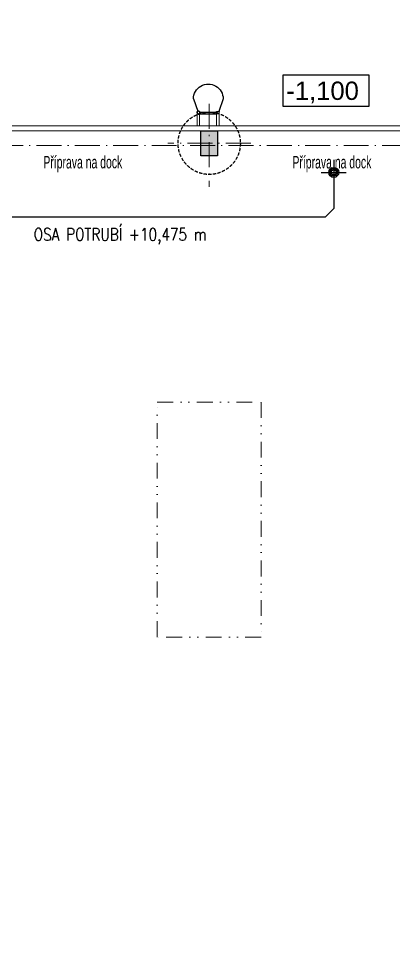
# Model space of a CAD drawing. Header units: millimetres. Extents: x 325046 to 1268204, y 1875583 to 2761998.
# Drawn here: x 887480 to 896522, y 2571885 to 2593948 of the extents above; entities that cross this region are included whole.
import ezdxf
from ezdxf.enums import TextEntityAlignment as Align

# ---------------------------------------------------------------- set-up
doc = ezdxf.new("R2010")
doc.units = ezdxf.units.MM
doc.header["$LTSCALE"] = 100
doc.header["$PDMODE"] = 65
for name, pattern in [('ACAD_ISO10W100', [18.5, 12, -3, 0.5, -3]), ('DASHED', [0.75, 0.5, -0.25]), ('DIVIDE', [31.75, 12.7, -6.35, 0, -6.35, 0, -6.35]), ('SO02_F11anp01$0${ Leader Line}', [0])]:
    doc.linetypes.add(name, pattern=pattern)
for name, color, linetype, lineweight, true_color in [('Korabek-text', 7, 'Continuous', 0, 0x7a7a7a), ('Korabek-trasy', 7, 'Continuous', 30, 0x7478c3), ('Korabek-vpuste', 7, 'Continuous', 30, 0x6f7ceb), ('Manipulační - obrys - 1. etapa', 7, 'Continuous', 13, 0x1a63a8), ('POŽÁRNÍ ŽEBŘÍK', 7, 'Continuous', 13, 0x4752b3), ('Světlíky', 7, 'DIVIDE', 15, 0xf81696)]:
    doc.layers.add(name, color=color, linetype=linetype, lineweight=lineweight, true_color=true_color)
doc.layers.add('Kóty osové', color=5, linetype='Continuous')
doc.layers.add('ŽB- SLOUPY', color=3, linetype='Continuous')
for name, color, linetype, lineweight in [('Objekty - osy', 5, 'ACAD_ISO10W100', 20), ('OBVODOVÝ PLÁŠŤ', 2, 'Continuous', 9), ('ŽB - Šraf-prefa', 253, 'Continuous', 13)]:
    doc.layers.add(name, color=color, linetype=linetype, lineweight=lineweight)
doc.layers.add('Příprava na dock', color=7, linetype='Continuous', true_color=0x616161)
doc.layers.add('VÝŠKOVÉ KOTY', color=7, linetype='Continuous', true_color=0xf90b4b)
doc.styles.add('ARIL-TENKÝ', font='arial.ttf')
doc.styles.add('ROMANS', font='romans.shx', dxfattribs={"width": 0.8})
doc.styles.add('ROZPISKA', font='arial.ttf', dxfattribs={"width": 0.6})
doc.dimstyles.new('400', dxfattribs={"dimscale": 400, "dimtxt": 2.5, "dimasz": 2, "dimexe": 1, "dimexo": 12, "dimgap": 1, "dimtad": 1, "dimdec": 0, "dimzin": 0, "dimdsep": 46, "dimtxsty": 'ARIL-TENKÝ', "dimblk": 'ARCHTICK', "dimcen": 4, "dimdle": 1, "dimclrd": 256, "dimclre": 256, "dimclrt": 7, "dimadec": 0, "dimazin": 0, "dimtfac": 1, "dimtdec": 0, "dimtix": 1, "dimtofl": 0, "dimtmove": 0, "dimatfit": 0, "dimldrblk": 'OBLIQUE', "dimfxl": 1, "dimtolj": 1, "dimtzin": 0, "dimlwd": -1, "dimlwe": -1, "dimarcsym": 0})

# ---------------------------------------------------------------- blocks, each defined once
blk = doc.blocks.new('H1 PU')
at = {"layer": 'Příprava na dock', "linetype": 'DASHED', "ltscale": 1.5}
blk.add_circle((1537736, -4876565), 750, dxfattribs=at)
blk = doc.blocks.new('vpust_tučně')
at = {"layer": 'Korabek-vpuste'}
for p, q in [((53.146, 90.671), (53.146, 91.171)), ((52.896, 90.921), (53.396, 90.921))]:
    blk.add_line(p, q, dxfattribs=at)
for radius in [0.1, 0.075, 0.05]:
    blk.add_circle((53.146, 90.921), radius, dxfattribs=at)
blk = doc.blocks.new('A$C73023567')
at = {"layer": 'Korabek-trasy'}
for p, q in [((189275, 124195.6), (189275, 123325.9)), ((179675.3, 123125.6), (189074.7, 123125.6)), ((189074.7, 123125.6), (189275, 123325.9))]:
    blk.add_line(p, q, dxfattribs=at)
at = {"layer": 'Korabek-vpuste', "xscale": 1200, "yscale": 1200, "zscale": 1200, "rotation": 269.9999999927888}
blk.add_blockref('vpust_tučně', (80169.4, 187970.4), dxfattribs=at)
at = {"layer": 'Korabek-text', "insert": (182047.3, 122463.7), "char_height": 300, "width": 28411.347, "attachment_point": 7, "rotation": 0, "style": 'ROMANS'}
blk.add_mtext('OSA POTRUBÍ +10,475 m', dxfattribs=at)
blk = doc.blocks.new('A$C404D2E39')
at = {"layer": 'POŽÁRNÍ ŽEBŘÍK', "linetype": 'Continuous', "lineweight": 30}
for p, q in [((0, 368), (104, 68)), ((716, 368), (614, 72)), ((558, 51), (158, 51)), ((158, 5), (577, 5))]:
    blk.add_line(p, q, dxfattribs=at)
blk.add_lwpolyline([(152, 9, 0.414214), (156, 5), (158, 5), (158, 68), (96, 68), (96, 66, 0.414214), (100, 61), (143, 61, -0.414214), (152, 53)], format="xyb", close=True, dxfattribs=at)
for radius in [38, 33]:
    blk.add_circle((596, 38), radius, dxfattribs=at)
blk.add_arc((358, 368), 358, 360, 180, dxfattribs=at)
blk = doc.blocks.new('A$C705562B2')
at = {"layer": 'POŽÁRNÍ ŽEBŘÍK'}
for p, q in [((90, 283), (90, 0)), ((148, 340), (148, 0)), ((558, 283), (558, 0)), ((616, 340), (616, 0))]:
    blk.add_line(p, q, dxfattribs=at)
at = {"layer": 'POŽÁRNÍ ŽEBŘÍK', "xscale": -1, "rotation": 0.0002103948148501899}
blk.add_blockref('A$C404D2E39', (716, 278), dxfattribs=at)
blk = doc.blocks.new('_ARCHTICK')
at = {"color": 0, "linetype": 'ByBlock', "const_width": 0.15}
blk.add_lwpolyline([(-0.5, -0.5), (0.5, 0.5)], dxfattribs=at)
blk = doc.blocks.new('*D1556')
at = {"layer": 'Defpoints', "color": 0, "transparency": 16777216}
for p in [(705684, 2607866), (705684, 2591363), (1078474, 2591363)]:
    blk.add_point(p, dxfattribs=at)
at = {"layer": 'Kóty osové', "transparency": 16777216}
for p, q in [((705684, 2596163), (705684, 2608266)), ((1078474, 2596163), (1078474, 2608266)), ((1078874, 2607866), (705284, 2607866))]:
    blk.add_line(p, q, dxfattribs=at)
at = {"layer": 'Kóty osové', "transparency": 16777216, "xscale": 800, "yscale": 800, "zscale": 800, "rotation": 180}
blk.add_blockref('_ARCHTICK', (705684, 2607866), dxfattribs=at)
at = {"layer": 'Kóty osové', "transparency": 16777216, "xscale": 800, "yscale": 800, "zscale": 800}
blk.add_blockref('_ARCHTICK', (1078474, 2607866), dxfattribs=at)
at = {"layer": 'Kóty osové', "color": 7, "transparency": 16777216, "insert": (892079, 2608777), "char_height": 1000, "attachment_point": 5, "style": 'ARIL-TENKÝ'}
blk.add_mtext('\\A1;372790', dxfattribs=at)
blk = doc.blocks.new('_Oblique')
at = {"color": 0, "lineweight": -2}
blk.add_line((-0.5, -0.5), (0.5, 0.5), dxfattribs=at)

msp = doc.modelspace()

# ---------------------------------------------------------------- hatches: boundary and pattern name
at = {"layer": 'ŽB - Šraf-prefa'}
h = msp.add_hatch(color=256, dxfattribs=at)
h.dxf.hatch_style = 1
h.paths.add_polyline_path([(892278.7, 2590642.7), (891878.7, 2590642.7), (891878.7, 2591242.7), (892278.7, 2591242.7)])

# ---------------------------------------------------------------- linework, layer by layer
at = {"layer": 'Manipulační - obrys - 1. etapa'}
msp.add_lwpolyline([(1019478.7, 2542472.7), (1078473.7, 2542472.7), (1078473.7, 2591362.7), (772398.7, 2591362.7)], dxfattribs=at)
at = {"layer": 'Objekty - osy', "ltscale": 0.5}
for points in [[(892078.7, 2591892.7), (892078.7, 2589892.7)], [(893078.7, 2590942.7), (891078.7, 2590942.7)], [(703843.7, 2590892.7), (1077843.7, 2590892.7)]]:
    msp.add_lwpolyline(points, dxfattribs=at)
at = {"layer": 'OBVODOVÝ PLÁŠŤ'}
for points in [[(848428.7, 2591362.7), (902928.7, 2591362.7)], [(902928.7, 2591242.7), (848428.7, 2591242.7), (848428.7, 2591362.7)]]:
    msp.add_lwpolyline(points, dxfattribs=at)
at = {"layer": 'Světlíky', "ltscale": 0.3}
msp.add_lwpolyline([(890828.7, 2584717.7), (893328.7, 2584717.7), (893328.7, 2579067.7), (890828.7, 2579067.7)], close=True, dxfattribs=at)
at = {"layer": 'VÝŠKOVÉ KOTY'}
msp.add_lwpolyline([(895921, 2592589.9), (895921, 2591827.7), (893857.6, 2591827.7), (893857.6, 2592589.9)], close=True, dxfattribs=at)
at = {"layer": 'ŽB- SLOUPY'}
msp.add_lwpolyline([(892278.7, 2590642.7), (891878.7, 2590642.7), (891878.7, 2591242.7), (892278.7, 2591242.7)], close=True, dxfattribs=at)

# ---------------------------------------------------------------- block references
at = {"layer": 'Korabek-trasy', "linetype": 'SO02_F11anp01$0${ Leader Line}'}
msp.add_blockref('A$C73023567', (705803.7, 2466047.2), dxfattribs=at)
at = {"layer": 'POŽÁRNÍ ŽEBŘÍK', "ltscale": 2, "transparency": 33554687}
msp.add_blockref('A$C705562B2', (891698.6, 2591364.2), dxfattribs=at)
at = {"layer": 'Příprava na dock', "rotation": 90.00000000000006}
msp.add_blockref('H1 PU', (-3984486.3, 1053206.8), dxfattribs=at)

# ---------------------------------------------------------------- texts
at = {"layer": 'Příprava na dock', "style": 'ROZPISKA', "width": 0.6}
for p in [(888083.9, 2590336.6), (894083.9, 2590336.6)]:
    msp.add_text('Příprava na dock', height=300, rotation=0.1087, dxfattribs=at).set_placement(p)
at = {"layer": 'VÝŠKOVÉ KOTY', "linetype": 'SO02_F11anp01$0${ Leader Line}', "style": 'ARIL-TENKÝ'}
msp.add_text('-1,100', height=441, dxfattribs=at).set_placement((894809.8, 2592206.5), align=Align.MIDDLE_CENTER)

# ---------------------------------------------------------------- dimensions: what is measured, and where the dimension line sits
at = {"layer": 'Kóty osové'}
dim = msp.add_linear_dim(base=(705683.7, 2607865.8), p1=(1078473.7, 2591362.7), p2=(705683.7, 2591362.7), dimstyle='400', override={"dimtmove": 1}, dxfattribs=at)
dim.commit()
dim.dimension.update_dxf_attribs({"geometry": '*D1556', "text_midpoint": (892078.7, 2608776.8)})

doc.saveas('drawing.dxf')
